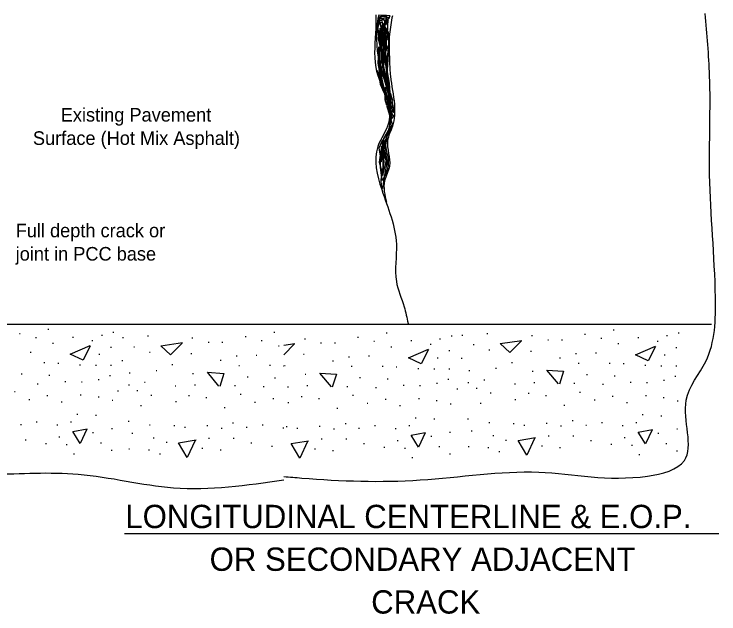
# Model space of a CAD drawing. Extents: x -0.01 to 2.83, y -0.13 to 1.83.
# Drawn here: x 1.373 to 1.978, y 0.963 to 1.478 of the extents above; entities that cross this region are included whole.
import ezdxf

# ---------------------------------------------------------------- set-up
doc = ezdxf.new("R2010")
doc.units = 0
doc.layers.add('RD_Pr_Roadway_Notes', color=7, linetype='Continuous')
doc.layers.add('SH_General_Details', color=7, linetype='Continuous')

msp = doc.modelspace()

# ---------------------------------------------------------------- linework, layer by layer
at = {"layer": 'RD_Pr_Roadway_Notes'}
msp.add_line((1.46813, 1.0325), (1.9784, 1.0325), dxfattribs=at)
at = {"layer": 'SH_General_Details'}
for p, q in [((1.68663, 1.47734), (1.6855, 1.47441)), ((1.69318, 1.47713), (1.68663, 1.47734)), ((1.68708, 1.47576), (1.68933, 1.47668)), ((1.68933, 1.47668), (1.69272, 1.47644)), ((1.6907, 1.46764), (1.69612, 1.47668)), ((1.69272, 1.47644), (1.6934, 1.47599)), ((1.69612, 1.47668), (1.69318, 1.47713)), ((1.6855, 1.47441), (1.68505, 1.46944)), ((1.68643, 1.47434), (1.6856, 1.46596)), ((1.69315, 1.47266), (1.68643, 1.47434)), ((1.6916, 1.47599), (1.68663, 1.47531)), ((1.68663, 1.47531), (1.68933, 1.46109)), ((1.68663, 1.46968), (1.68775, 1.47419)), ((1.69453, 1.47328), (1.68663, 1.47238)), ((1.68663, 1.47238), (1.69023, 1.46131)), ((1.68978, 1.47148), (1.68663, 1.46968)), ((1.68978, 1.47351), (1.68708, 1.47576)), ((1.68775, 1.47419), (1.69408, 1.47531)), ((1.68978, 1.47079), (1.68798, 1.46221)), ((1.68978, 1.46764), (1.69315, 1.47266)), ((1.6934, 1.45613), (1.68978, 1.47148)), ((1.69385, 1.46403), (1.68978, 1.47079)), ((1.69147, 1.47351), (1.6923, 1.45841)), ((1.69567, 1.47464), (1.6916, 1.47599)), ((1.6934, 1.47599), (1.69182, 1.47034)), ((1.69182, 1.47034), (1.6925, 1.46899)), ((1.6925, 1.46899), (1.69475, 1.47328)), ((1.69475, 1.47328), (1.69385, 1.47238)), ((1.69385, 1.47238), (1.69385, 1.46403)), ((1.69408, 1.47531), (1.69567, 1.47464)), ((1.69408, 1.46221), (1.69453, 1.47328)), ((1.68505, 1.46944), (1.68437, 1.45658)), ((1.6856, 1.46596), (1.68727, 1.45003)), ((1.6864, 1.46403), (1.68595, 1.45679)), ((1.69002, 1.44054), (1.6864, 1.46403)), ((1.68912, 1.44844), (1.68775, 1.46628)), ((1.68775, 1.46628), (1.68775, 1.45454)), ((1.68798, 1.46221), (1.68933, 1.46673)), ((1.68843, 1.46199), (1.6907, 1.46764)), ((1.69115, 1.45951), (1.68843, 1.46448)), ((1.68843, 1.46448), (1.68867, 1.44303)), ((1.68933, 1.46673), (1.68912, 1.46854)), ((1.68912, 1.46854), (1.6934, 1.45613)), ((1.6923, 1.46093), (1.68978, 1.46764)), ((1.69092, 1.46651), (1.69023, 1.45318)), ((1.69318, 1.46334), (1.69092, 1.46651)), ((1.6882, 1.43399), (1.69318, 1.46334)), ((1.6925, 1.44618), (1.68843, 1.46199)), ((1.68978, 1.45883), (1.68912, 1.44844)), ((1.68933, 1.46109), (1.69047, 1.45703)), ((1.68978, 1.45423), (1.6923, 1.46093)), ((1.69023, 1.45318), (1.68978, 1.45883)), ((1.69023, 1.46131), (1.6925, 1.44844)), ((1.69023, 1.43624), (1.69115, 1.45951)), ((1.6923, 1.45841), (1.6923, 1.44501)), ((1.69295, 1.45679), (1.69453, 1.46334)), ((1.69543, 1.45273), (1.69408, 1.46221)), ((1.69453, 1.46334), (1.69475, 1.45251)), ((1.68437, 1.45658), (1.68505, 1.44641)), ((1.68595, 1.45679), (1.68957, 1.44211)), ((1.68727, 1.43494), (1.69565, 1.45339)), ((1.68775, 1.45454), (1.69002, 1.44054)), ((1.68888, 1.45566), (1.68867, 1.45273)), ((1.68867, 1.45273), (1.68888, 1.44324)), ((1.69047, 1.45703), (1.68888, 1.45566)), ((1.68895, 1.43998), (1.68978, 1.45423)), ((1.68957, 1.44211), (1.6925, 1.45566)), ((1.69567, 1.45748), (1.68978, 1.45724)), ((1.68978, 1.45724), (1.69633, 1.40101)), ((1.6925, 1.45566), (1.69318, 1.44709)), ((1.69318, 1.44709), (1.69295, 1.45679)), ((1.69475, 1.45251), (1.69318, 1.42449)), ((1.69408, 1.43014), (1.69567, 1.45748)), ((1.69408, 1.44166), (1.69543, 1.45273)), ((1.68505, 1.44641), (1.6864, 1.43804)), ((1.68663, 1.45003), (1.6855, 1.43624)), ((1.6873, 1.42676), (1.68663, 1.45003)), ((1.68727, 1.45003), (1.68727, 1.43663)), ((1.6925, 1.44844), (1.69023, 1.43624)), ((1.69385, 1.42021), (1.6925, 1.44618)), ((1.68867, 1.44303), (1.6925, 1.42246)), ((1.68888, 1.44324), (1.6907, 1.43489)), ((1.69227, 1.44031), (1.68888, 1.43128)), ((1.6923, 1.42153), (1.68895, 1.43998)), ((1.6907, 1.43489), (1.69227, 1.44031)), ((1.6923, 1.44501), (1.69315, 1.43076)), ((1.69408, 1.42879), (1.69408, 1.44166)), ((1.6855, 1.43624), (1.68888, 1.41863)), ((1.6864, 1.43804), (1.6882, 1.43399)), ((1.69318, 1.41818), (1.68663, 1.43963)), ((1.68663, 1.43963), (1.68912, 1.41976)), ((1.68727, 1.43663), (1.68895, 1.42238)), ((1.69398, 1.41314), (1.68727, 1.43494)), ((1.68843, 1.42338), (1.68527, 1.42969)), ((1.68527, 1.42969), (1.6864, 1.42518)), ((1.68888, 1.43128), (1.68753, 1.43353)), ((1.68753, 1.43353), (1.68888, 1.42541)), ((1.69315, 1.43076), (1.6923, 1.42153)), ((1.69543, 1.40214), (1.69408, 1.43014)), ((1.69567, 1.41886), (1.69408, 1.42879)), ((1.6864, 1.42518), (1.68775, 1.41794)), ((1.68798, 1.42404), (1.6873, 1.42676)), ((1.68912, 1.42473), (1.68798, 1.42404)), ((1.69002, 1.41366), (1.68843, 1.42338)), ((1.68888, 1.42541), (1.68867, 1.42608)), ((1.68867, 1.42608), (1.68912, 1.42473)), ((1.68895, 1.42238), (1.69063, 1.41399)), ((1.6925, 1.42246), (1.69633, 1.40169)), ((1.69318, 1.42449), (1.69522, 1.41028)), ((1.68775, 1.41794), (1.68957, 1.41343)), ((1.68912, 1.41931), (1.68843, 1.41998)), ((1.68843, 1.41998), (1.69543, 1.40214)), ((1.68888, 1.41863), (1.69205, 1.40959)), ((1.68912, 1.41976), (1.68912, 1.41931)), ((1.6916, 1.41253), (1.68978, 1.42044)), ((1.68978, 1.42044), (1.69002, 1.41366)), ((1.69482, 1.40896), (1.69315, 1.41651)), ((1.69315, 1.41651), (1.69398, 1.41314)), ((1.69633, 1.40169), (1.69318, 1.41818)), ((1.69657, 1.40373), (1.69385, 1.42021)), ((1.69633, 1.41049), (1.69567, 1.41886)), ((1.68957, 1.41343), (1.69475, 1.40283)), ((1.69063, 1.41399), (1.69315, 1.40476)), ((1.69205, 1.40463), (1.6916, 1.41253)), ((1.69633, 1.41231), (1.69182, 1.41524)), ((1.69182, 1.41524), (1.6934, 1.40711)), ((1.69205, 1.40959), (1.69475, 1.40439)), ((1.69522, 1.41028), (1.6986, 1.40394)), ((1.69543, 1.40169), (1.69633, 1.41231)), ((1.69678, 1.39966), (1.69633, 1.41049)), ((1.6986, 1.40394), (1.69657, 1.41004)), ((1.69657, 1.41004), (1.69973, 1.39356)), ((1.6934, 1.39966), (1.69205, 1.40463)), ((1.69315, 1.40476), (1.69482, 1.40896)), ((1.69973, 1.39356), (1.69318, 1.40553)), ((1.69318, 1.40553), (1.69747, 1.39266)), ((1.6934, 1.40711), (1.6934, 1.39966)), ((1.69475, 1.40439), (1.69588, 1.39694)), ((1.69475, 1.40283), (1.69657, 1.40373)), ((1.6995, 1.39063), (1.6934, 1.39921)), ((1.6934, 1.39921), (1.69792, 1.38363)), ((1.6943, 1.39784), (1.69792, 1.40283)), ((1.69633, 1.40101), (1.6943, 1.39784)), ((1.69678, 1.39018), (1.69543, 1.40169)), ((1.69612, 1.38973), (1.69678, 1.39966)), ((1.69792, 1.40283), (1.69725, 1.38973)), ((1.69588, 1.39694), (1.69612, 1.38973)), ((1.69747, 1.39266), (1.69702, 1.38791)), ((1.69725, 1.38973), (1.69543, 1.37933)), ((1.69567, 1.38114), (1.69678, 1.39018)), ((1.69702, 1.38791), (1.6995, 1.39063)), ((1.69543, 1.37933), (1.69318, 1.37301)), ((1.69792, 1.38363), (1.69408, 1.37391)), ((1.6943, 1.37663), (1.69567, 1.38114)), ((1.69475, 1.37843), (1.68867, 1.36781)), ((1.69408, 1.37391), (1.68978, 1.36556)), ((1.6907, 1.37143), (1.69475, 1.37843)), ((1.6916, 1.36036), (1.6943, 1.37663)), ((1.68978, 1.37029), (1.68663, 1.36308)), ((1.68867, 1.36781), (1.69227, 1.36149)), ((1.68978, 1.36668), (1.68978, 1.37029)), ((1.69318, 1.37301), (1.69023, 1.36308)), ((1.69023, 1.36149), (1.6907, 1.37143)), ((1.68663, 1.36308), (1.68843, 1.35133)), ((1.68867, 1.36488), (1.68685, 1.35109)), ((1.68843, 1.35133), (1.69137, 1.36171)), ((1.69318, 1.35291), (1.68867, 1.36488)), ((1.68978, 1.36556), (1.68912, 1.35516)), ((1.68978, 1.36104), (1.68978, 1.36668)), ((1.69023, 1.36308), (1.69047, 1.35133)), ((1.69115, 1.35109), (1.69023, 1.36149)), ((1.69137, 1.36171), (1.69498, 1.34749)), ((1.69227, 1.36149), (1.69182, 1.36713)), ((1.69182, 1.36713), (1.69318, 1.36013)), ((1.68798, 1.35268), (1.68978, 1.36104)), ((1.69372, 1.35066), (1.69077, 1.35771)), ((1.69498, 1.34749), (1.6916, 1.36036)), ((1.69318, 1.36013), (1.69475, 1.35404)), ((1.68685, 1.35109), (1.68933, 1.34206)), ((1.68798, 1.34658), (1.68798, 1.35268)), ((1.68933, 1.34206), (1.69115, 1.35109)), ((1.68995, 1.35508), (1.68995, 1.34343)), ((1.69002, 1.33958), (1.69318, 1.35291)), ((1.69047, 1.35133), (1.69002, 1.34388)), ((1.69142, 1.33868), (1.69372, 1.35066)), ((1.69475, 1.35404), (1.69408, 1.34546)), ((1.68933, 1.33529), (1.68798, 1.34658)), ((1.68995, 1.34343), (1.68813, 1.33621)), ((1.69002, 1.34388), (1.69002, 1.33958)), ((1.69408, 1.34546), (1.69205, 1.34003)), ((1.69047, 1.33733), (1.68933, 1.33529)), ((1.68995, 1.32849), (1.69142, 1.33868)), ((1.69205, 1.34003), (1.69047, 1.33733)), ((1.68813, 1.33621), (1.68863, 1.33063)), ((1.68863, 1.33063), (1.6888, 1.33048)), ((1.6888, 1.33048), (1.68995, 1.32849)), ((0.99592, 1.21208), (1.60493, 1.21208)), ((1.60493, 1.21208), (1.97197, 1.21208)), ((1.40332, 1.20744), (1.40249, 1.20744)), ((1.45904, 1.20493), (1.45821, 1.20493)), ((1.59714, 1.20504), (1.59631, 1.20504)), ((1.69367, 1.20433), (1.69283, 1.20433)), ((1.88853, 1.20698), (1.8877, 1.20698)), ((1.94425, 1.20446), (1.94342, 1.20446)), ((1.37877, 1.20368), (1.37794, 1.20368)), ((1.39257, 1.20028), (1.39174, 1.20028)), ((1.42446, 1.20081), (1.42362, 1.20081)), ((1.44917, 1.20243), (1.44834, 1.20243)), ((1.46724, 1.20038), (1.46641, 1.20038)), ((1.48874, 1.20181), (1.48791, 1.20181)), ((1.52691, 1.20003), (1.52607, 1.20003)), ((1.57259, 1.20128), (1.57176, 1.20128)), ((1.58639, 1.19788), (1.58556, 1.19788)), ((1.62343, 1.19931), (1.6226, 1.19931)), ((1.66912, 1.20056), (1.66828, 1.20056)), ((1.73952, 1.19931), (1.73868, 1.19931)), ((1.74938, 1.20181), (1.74855, 1.20181)), ((1.75863, 1.20231), (1.7578, 1.20231)), ((1.78013, 1.20374), (1.7793, 1.20374)), ((1.8183, 1.20196), (1.81747, 1.20196)), ((1.83227, 1.19838), (1.83143, 1.19838)), ((1.84408, 1.19838), (1.84325, 1.19838)), ((1.86398, 1.20321), (1.86315, 1.20321)), ((1.87778, 1.19981), (1.87695, 1.19981)), ((1.90967, 1.20034), (1.90883, 1.20034)), ((1.93438, 1.20196), (1.93355, 1.20196)), ((1.40726, 1.19561), (1.40642, 1.19561)), ((1.44112, 1.19776), (1.44029, 1.19776)), ((1.45706, 1.19221), (1.45622, 1.19221)), ((1.47692, 1.19249), (1.47609, 1.19249)), ((1.54087, 1.19644), (1.54004, 1.19644)), ((1.55269, 1.19644), (1.55186, 1.19644)), ((1.60107, 1.19321), (1.60024, 1.19321)), ((1.6374, 1.19573), (1.63657, 1.19573)), ((1.64922, 1.19573), (1.64838, 1.19573)), ((1.68292, 1.19716), (1.68208, 1.19716)), ((1.6976, 1.19249), (1.69677, 1.19249)), ((1.7148, 1.19769), (1.71397, 1.19769)), ((1.73147, 1.19464), (1.73063, 1.19464)), ((1.76832, 1.19443), (1.76748, 1.19443)), ((1.89247, 1.19514), (1.89163, 1.19514)), ((1.92633, 1.19729), (1.9255, 1.19729)), ((1.38809, 1.18773), (1.38726, 1.18773)), ((1.44702, 1.18594), (1.44619, 1.18594)), ((1.49036, 1.18784), (1.48952, 1.18784)), ((1.52601, 1.18676), (1.52517, 1.18676)), ((1.62253, 1.18604), (1.6217, 1.18604)), ((1.7474, 1.18909), (1.74657, 1.18909)), ((1.78175, 1.18978), (1.78092, 1.18978)), ((1.8174, 1.18869), (1.81657, 1.18869)), ((1.85627, 1.18654), (1.85543, 1.18654)), ((1.8733, 1.18726), (1.87247, 1.18726)), ((1.94227, 1.19174), (1.94143, 1.19174)), ((1.46671, 1.18068), (1.46587, 1.18068)), ((1.55109, 1.18103), (1.55026, 1.18103)), ((1.56487, 1.18461), (1.56404, 1.18461)), ((1.58191, 1.18533), (1.58107, 1.18533)), ((1.64762, 1.18031), (1.64678, 1.18031)), ((1.6614, 1.18389), (1.66057, 1.18389)), ((1.67843, 1.18461), (1.6776, 1.18461)), ((1.73737, 1.18283), (1.73653, 1.18283)), ((1.7581, 1.18261), (1.75727, 1.18261)), ((1.84248, 1.18296), (1.84165, 1.18296)), ((1.93223, 1.18548), (1.9314, 1.18548)), ((1.39974, 1.17896), (1.39891, 1.17896)), ((1.41174, 1.17841), (1.41091, 1.17841)), ((1.43037, 1.17698), (1.42954, 1.17698)), ((1.44416, 1.17663), (1.44332, 1.17663)), ((1.45706, 1.17663), (1.45622, 1.17663)), ((1.50971, 1.17709), (1.50887, 1.17709)), ((1.56704, 1.17638), (1.56619, 1.17638)), ((1.59356, 1.17656), (1.59272, 1.17656)), ((1.60493, 1.17601), (1.60472, 1.17601)), ((1.60623, 1.17638), (1.6054, 1.17638)), ((1.66357, 1.17566), (1.66272, 1.17566)), ((1.69008, 1.17584), (1.68925, 1.17584)), ((1.70208, 1.17529), (1.70125, 1.17529)), ((1.72072, 1.17386), (1.71988, 1.17386)), ((1.78748, 1.17401), (1.78665, 1.17401)), ((1.8011, 1.17903), (1.80027, 1.17903)), ((1.85843, 1.17831), (1.85758, 1.17831)), ((1.88495, 1.17849), (1.88412, 1.17849)), ((1.89695, 1.17794), (1.89612, 1.17794)), ((1.91558, 1.17651), (1.91475, 1.17651)), ((1.92937, 1.17616), (1.92853, 1.17616)), ((1.94227, 1.17616), (1.94143, 1.17616)), ((1.38039, 1.16909), (1.37956, 1.16909)), ((1.40404, 1.16803), (1.40321, 1.16803)), ((1.45617, 1.16768), (1.45534, 1.16768)), ((1.47316, 1.17011), (1.47232, 1.17011)), ((1.49609, 1.17208), (1.49526, 1.17208)), ((1.52744, 1.16956), (1.52661, 1.16956)), ((1.62397, 1.16884), (1.62313, 1.16884)), ((1.7345, 1.17351), (1.73367, 1.17351)), ((1.7474, 1.17351), (1.74657, 1.17351)), ((1.76455, 1.17204), (1.76372, 1.17204)), ((1.81883, 1.17149), (1.818, 1.17149)), ((1.8656, 1.16863), (1.86477, 1.16863)), ((1.41782, 1.16266), (1.41699, 1.16266)), ((1.43199, 1.16229), (1.43116, 1.16229)), ((1.44649, 1.16426), (1.44566, 1.16426)), ((1.48606, 1.16204), (1.48522, 1.16204)), ((1.57421, 1.16669), (1.57337, 1.16669)), ((1.59786, 1.16563), (1.59702, 1.16563)), ((1.67073, 1.16598), (1.6699, 1.16598)), ((1.69438, 1.16491), (1.69355, 1.16491)), ((1.74652, 1.16456), (1.74568, 1.16456)), ((1.76383, 1.16183), (1.763, 1.16183)), ((1.77745, 1.16398), (1.77662, 1.16398)), ((1.82045, 1.16183), (1.81962, 1.16183)), ((1.88925, 1.16756), (1.88842, 1.16756)), ((1.90303, 1.16219), (1.9022, 1.16219)), ((1.9172, 1.16183), (1.91637, 1.16183)), ((1.9317, 1.16379), (1.93087, 1.16379)), ((1.94138, 1.16721), (1.94055, 1.16721)), ((1.39419, 1.16068), (1.39336, 1.16068)), ((1.47244, 1.15989), (1.47161, 1.15989)), ((1.51239, 1.15883), (1.51156, 1.15883)), ((1.52906, 1.15989), (1.52822, 1.15989)), ((1.56344, 1.15918), (1.56261, 1.15918)), ((1.58801, 1.15828), (1.58717, 1.15828)), ((1.60892, 1.15811), (1.60808, 1.15811)), ((1.62558, 1.15918), (1.62475, 1.15918)), ((1.65997, 1.15846), (1.65913, 1.15846)), ((1.68453, 1.15756), (1.6837, 1.15756)), ((1.70817, 1.15954), (1.70733, 1.15954)), ((1.72233, 1.15918), (1.7215, 1.15918)), ((1.73683, 1.16114), (1.736, 1.16114)), ((1.75433, 1.15646), (1.7535, 1.15646)), ((1.771, 1.15681), (1.77017, 1.15681)), ((1.80378, 1.16076), (1.80295, 1.16076)), ((1.85483, 1.16111), (1.854, 1.16111)), ((1.8794, 1.16021), (1.87857, 1.16021)), ((1.37447, 1.15406), (1.37364, 1.15406)), ((1.40242, 1.15048), (1.40159, 1.15048)), ((1.43109, 1.15119), (1.43026, 1.15119)), ((1.46294, 1.15453), (1.46211, 1.15453)), ((1.47961, 1.15488), (1.47877, 1.15488)), ((1.49161, 1.15094), (1.49077, 1.15094)), ((1.52404, 1.15058), (1.52321, 1.15058)), ((1.56829, 1.15166), (1.56746, 1.15166)), ((1.62057, 1.14986), (1.61973, 1.14986)), ((1.66482, 1.15094), (1.66398, 1.15094)), ((1.783, 1.15288), (1.78217, 1.15288)), ((1.81543, 1.15251), (1.8146, 1.15251)), ((1.8303, 1.15073), (1.82947, 1.15073)), ((1.85968, 1.15359), (1.85885, 1.15359)), ((1.88763, 1.15001), (1.8868, 1.15001)), ((1.9163, 1.15073), (1.91547, 1.15073)), ((1.38684, 1.14724), (1.38601, 1.14724)), ((1.41479, 1.14509), (1.41396, 1.14509)), ((1.44631, 1.14939), (1.44547, 1.14939)), ((1.45832, 1.14653), (1.45749, 1.14653)), ((1.51276, 1.14538), (1.51192, 1.14538)), ((1.53891, 1.14879), (1.53807, 1.14879)), ((1.58066, 1.14484), (1.57982, 1.14484)), ((1.59624, 1.14808), (1.59541, 1.14808)), ((1.60928, 1.14466), (1.60845, 1.14466)), ((1.63543, 1.14808), (1.6346, 1.14808)), ((1.67718, 1.14413), (1.67635, 1.14413)), ((1.69277, 1.14736), (1.69193, 1.14736)), ((1.72143, 1.14808), (1.7206, 1.14808)), ((1.73665, 1.14628), (1.73582, 1.14628)), ((1.74867, 1.14341), (1.74783, 1.14341)), ((1.77423, 1.14391), (1.7734, 1.14391)), ((1.80415, 1.14731), (1.80332, 1.14731)), ((1.87205, 1.14678), (1.87122, 1.14678)), ((1.9, 1.14463), (1.89917, 1.14463)), ((1.93152, 1.14893), (1.93068, 1.14893)), ((1.94353, 1.14606), (1.9427, 1.14606)), ((1.48284, 1.14198), (1.48201, 1.14198)), ((1.55467, 1.14036), (1.55384, 1.14036)), ((1.6512, 1.13964), (1.65037, 1.13964)), ((1.70513, 1.14198), (1.7043, 1.14198)), ((1.84607, 1.14229), (1.84523, 1.14229)), ((1.42822, 1.13469), (1.42739, 1.13469)), ((1.44416, 1.13363), (1.44332, 1.13363)), ((1.71857, 1.13158), (1.71773, 1.13158)), ((1.91343, 1.13423), (1.9126, 1.13423)), ((1.92937, 1.13316), (1.92853, 1.13316)), ((1.37967, 1.12574), (1.37884, 1.12574)), ((1.39329, 1.12789), (1.39246, 1.12789)), ((1.41102, 1.12538), (1.41019, 1.12538)), ((1.42267, 1.12789), (1.42184, 1.12789)), ((1.47209, 1.12853), (1.47126, 1.12853)), ((1.49036, 1.12549), (1.48952, 1.12549)), ((1.56184, 1.12728), (1.56101, 1.12728)), ((1.58711, 1.12549), (1.58627, 1.12549)), ((1.65837, 1.12656), (1.65753, 1.12656)), ((1.7345, 1.13051), (1.73367, 1.13051)), ((1.76348, 1.13046), (1.76265, 1.13046)), ((1.78175, 1.12743), (1.78092, 1.12743)), ((1.80272, 1.12671), (1.80188, 1.12671)), ((1.81185, 1.12528), (1.81102, 1.12528)), ((1.83102, 1.12688), (1.83018, 1.12688)), ((1.85323, 1.12921), (1.8524, 1.12921)), ((1.86488, 1.12528), (1.86405, 1.12528)), ((1.8785, 1.12743), (1.87767, 1.12743)), ((1.90788, 1.12743), (1.90705, 1.12743)), ((1.45777, 1.12233), (1.45694, 1.12233)), ((1.51132, 1.12478), (1.51049, 1.12478)), ((1.52046, 1.12334), (1.51962, 1.12334)), ((1.53962, 1.12494), (1.53879, 1.12494)), ((1.55197, 1.12263), (1.55114, 1.12263)), ((1.57349, 1.12334), (1.57266, 1.12334)), ((1.60484, 1.12298), (1.60401, 1.12298)), ((1.60785, 1.12406), (1.60702, 1.12406)), ((1.61698, 1.12263), (1.61615, 1.12263)), ((1.63615, 1.12423), (1.63532, 1.12423)), ((1.6485, 1.12191), (1.64767, 1.12191)), ((1.67002, 1.12263), (1.66918, 1.12263)), ((1.68363, 1.12478), (1.6828, 1.12478)), ((1.70137, 1.12226), (1.70053, 1.12226)), ((1.71302, 1.12478), (1.71218, 1.12478)), ((1.74812, 1.11921), (1.74728, 1.11921)), ((1.7667, 1.12026), (1.76587, 1.12026)), ((1.84337, 1.12456), (1.84253, 1.12456)), ((1.89623, 1.12491), (1.8954, 1.12491)), ((1.94298, 1.12186), (1.94215, 1.12186)), ((1.41264, 1.11499), (1.41181, 1.11499)), ((1.44166, 1.11874), (1.44082, 1.11874)), ((1.47531, 1.11833), (1.47447, 1.11833)), ((1.49376, 1.11438), (1.49292, 1.11438)), ((1.54124, 1.11403), (1.54041, 1.11403)), ((1.56237, 1.11403), (1.56154, 1.11403)), ((1.63777, 1.11331), (1.63693, 1.11331)), ((1.6589, 1.11331), (1.65807, 1.11331)), ((1.732, 1.11563), (1.73117, 1.11563)), ((1.78515, 1.11631), (1.78432, 1.11631)), ((1.83263, 1.11596), (1.8318, 1.11596)), ((1.85377, 1.11596), (1.85293, 1.11596)), ((1.89785, 1.11453), (1.89702, 1.11453)), ((1.92687, 1.11828), (1.92603, 1.11828)), ((1.38379, 1.11248), (1.38296, 1.11248)), ((1.40136, 1.10944), (1.40052, 1.10944)), ((1.41909, 1.10854), (1.41826, 1.10854)), ((1.44846, 1.10998), (1.44762, 1.10998)), ((1.50469, 1.11044), (1.50386, 1.11044)), ((1.57761, 1.11008), (1.57677, 1.11008)), ((1.67413, 1.10936), (1.6733, 1.10936)), ((1.70298, 1.11188), (1.70215, 1.11188)), ((1.79608, 1.11238), (1.79525, 1.11238)), ((1.8269, 1.10736), (1.82607, 1.10736)), ((1.869, 1.11201), (1.86817, 1.11201)), ((1.88657, 1.10898), (1.88573, 1.10898)), ((1.9043, 1.10808), (1.90347, 1.10808)), ((1.93367, 1.10951), (1.93283, 1.10951)), ((1.45761, 1.10371), (1.45677, 1.10371)), ((1.47262, 1.10489), (1.47179, 1.10489)), ((1.48964, 1.10399), (1.48881, 1.10399)), ((1.53551, 1.10543), (1.53467, 1.10543)), ((1.55109, 1.10399), (1.55026, 1.10399)), ((1.59517, 1.10704), (1.59434, 1.10704)), ((1.63203, 1.10471), (1.6312, 1.10471)), ((1.64762, 1.10328), (1.64678, 1.10328)), ((1.6917, 1.10633), (1.69087, 1.10633)), ((1.70943, 1.10543), (1.7086, 1.10543)), ((1.7388, 1.10686), (1.73797, 1.10686)), ((1.76402, 1.10683), (1.76318, 1.10683)), ((1.78103, 1.10593), (1.7802, 1.10593)), ((1.79035, 1.10253), (1.78952, 1.10253)), ((1.84248, 1.10593), (1.84165, 1.10593)), ((1.94282, 1.10324), (1.94198, 1.10324)), ((1.42536, 1.10048), (1.42452, 1.10048)), ((1.49896, 1.10059), (1.49812, 1.10059)), ((1.7157, 1.09736), (1.71487, 1.09736)), ((1.74795, 1.10059), (1.74712, 1.10059)), ((1.91057, 1.10001), (1.90973, 1.10001))]:
    msp.add_line(p, q, dxfattribs=at)
for points in [[(1.8091, 1.19779), (1.79908, 1.18778), (1.79075, 1.19549), (1.80928, 1.19821)], [(1.43866, 1.19346), (1.43261, 1.18114), (1.42154, 1.18636), (1.43879, 1.19371)], [(1.51771, 1.19586), (1.50769, 1.18584), (1.49936, 1.19356), (1.51789, 1.19628)], [(1.60493, 1.19417), (1.61442, 1.19556)], [(1.61423, 1.19514), (1.60493, 1.18584)], [(1.92387, 1.19299), (1.91782, 1.18068), (1.90675, 1.18589), (1.924, 1.19324)], [(1.729, 1.19034), (1.72295, 1.17803), (1.71188, 1.18324), (1.72913, 1.19059)], [(1.54922, 1.15893), (1.53941, 1.17083), (1.55359, 1.16978), (1.55006, 1.15871)], [(1.64575, 1.15821), (1.63593, 1.17011), (1.65012, 1.16906), (1.64658, 1.15799)], [(1.84062, 1.16086), (1.8308, 1.17276), (1.84498, 1.17171), (1.84145, 1.16064)], [(1.43594, 1.12188), (1.43011, 1.10978), (1.42384, 1.12001), (1.43606, 1.12231)], [(1.72628, 1.11876), (1.72045, 1.10666), (1.71418, 1.11689), (1.7264, 1.11919)], [(1.92115, 1.12141), (1.91532, 1.10931), (1.90905, 1.11954), (1.92127, 1.12184)], [(1.82017, 1.11411), (1.81348, 1.09971), (1.80598, 1.11224), (1.821, 1.11474)], [(1.52877, 1.11218), (1.52209, 1.09778), (1.51459, 1.11031), (1.52961, 1.11281)], [(1.6253, 1.11146), (1.61862, 1.09706), (1.61112, 1.10959), (1.62613, 1.11209)]]:
    msp.add_lwpolyline(points, dxfattribs=at)
for points in [[(1.60493, 1.08138), (1.6203, 1.08008), (1.722, 1.07839), (1.82372, 1.08508), (1.91708, 1.08174), (1.94877, 1.09508), (1.95043, 1.14676), (1.96712, 1.18011), (1.97545, 1.23513), (1.97045, 1.34018), (1.97045, 1.42521), (1.9666, 1.47874)], [(1.68392, 1.47769), (1.68392, 1.46596), (1.68392, 1.43243), (1.69482, 1.38464), (1.6856, 1.36453), (1.68895, 1.32764), (1.70153, 1.28071), (1.70153, 1.24884), (1.70823, 1.22706), (1.71158, 1.21281)], [(1.69817, 1.47686), (1.69565, 1.46093), (1.69565, 1.43829), (1.6965, 1.42488), (1.69985, 1.40058), (1.69817, 1.38213), (1.69398, 1.36956), (1.69565, 1.34776), (1.69147, 1.33519), (1.69315, 1.31674)], [(1.25341, 1.20846), (1.25507, 1.16511), (1.25674, 1.13176), (1.25341, 1.10341), (1.27676, 1.09174), (1.35512, 1.08341), (1.42847, 1.08341), (1.51019, 1.07173), (1.60493, 1.0784)]]:
    msp.add_spline(points, degree=3, dxfattribs=at)

# ---------------------------------------------------------------- texts
at = {"layer": 'RD_Pr_Roadway_Notes'}
for s, height, p in [('Existing Pavement', 0.0116667, (1.41347, 1.38596)), ('Surface (Hot Mix Asphalt)', 0.0116667, (1.38958, 1.36596)), ('Full depth crack or', 0.0116667, (1.37479, 1.28667)), ('joint in PCC base', 0.0116667, (1.37479, 1.26667)), ('LONGITUDINAL CENTERLINE & E.O.P. ', 0.02, (1.46888, 1.03708)), ('OR SECONDARY ADJACENT', 0.02, (1.54126, 1.00041)), ('CRACK', 0.02, (1.67995, 0.96374))]:
    msp.add_text(s, height=height, dxfattribs=at).set_placement(p)

doc.saveas('drawing.dxf')
